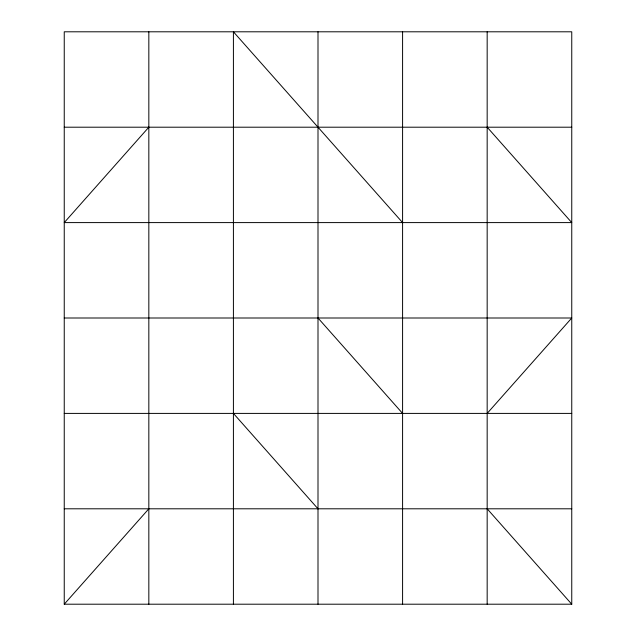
<?xml version="1.0" encoding="UTF-8"?>
<svg xmlns="http://www.w3.org/2000/svg" width="636" height="636" viewBox="0 0 636 636"><rect width="100%" height="100%" fill="white"/><g stroke="black" fill="none" stroke-linecap="round" stroke-linejoin="round"><path stroke-width="0.95" d="M148.832 127.2L64.244 222.6L571.756 222.6L487.168 127.2M64.244 604.2L64.244 31.8L571.756 31.8L571.756 604.2L64.244 604.2L148.832 508.8M487.168 413.4L571.756 318L64.244 318M64.244 127.2L571.756 127.2M64.244 413.4L571.756 413.4M64.244 508.8L571.756 508.8M402.588 222.6L233.412 31.8L233.412 604.2M318 318L402.588 413.4M487.168 508.8L571.756 604.2M233.412 413.4L318 508.8M487.168 31.8L487.168 604.2M402.588 31.8L402.588 604.2M318 31.8L318 604.2M148.832 31.8L148.832 604.2"/></g></svg>
